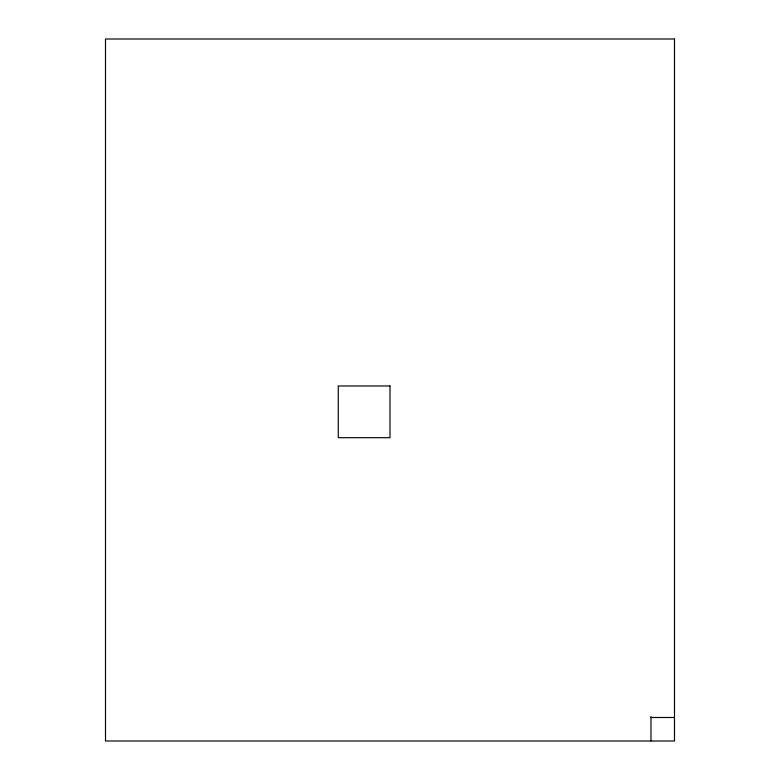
<?xml version="1.0" encoding="UTF-8"?>
<svg xmlns="http://www.w3.org/2000/svg" width="780" height="780" viewBox="0 0 780 780"><rect width="100%" height="100%" fill="white"/><g stroke="black" fill="none" stroke-linecap="round" stroke-linejoin="round"><path stroke-width="1.17" d="M650.978 717.493L674.495 717.493M650.978 716.664L650.978 741M674.495 39L105.505 39L105.505 741L674.495 741L674.495 39M390 385.973L338.276 385.973L338.276 437.697L390 437.697L390 385.973"/></g></svg>
